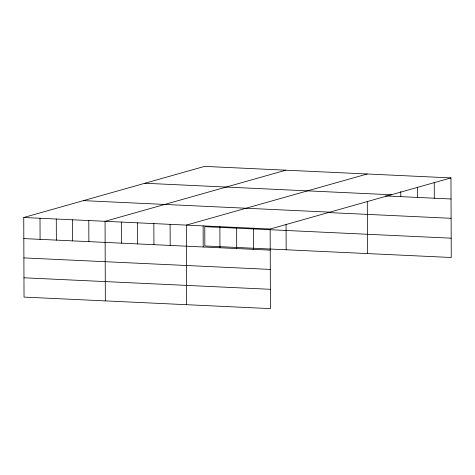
<?xml version="1.0" encoding="UTF-8"?>
<svg xmlns="http://www.w3.org/2000/svg" width="475" height="475" viewBox="0 0 475 475"><rect width="100%" height="100%" fill="white"/><g stroke="black" fill="none" stroke-linecap="round" stroke-linejoin="round"><path stroke-width="0.71" d="M450.971 177.905L270.15 229.027L270.429 308.613L24.029 297.095L23.75 217.502L204.571 166.387L450.971 177.905L451.25 257.498L204.85 245.973L204.784 226.67L451.185 238.189M285.885 170.187L105.064 221.308L105.337 300.895M367.199 173.987L186.372 225.108L186.651 304.701M144.905 183.255L391.299 194.774M385.48 195.932L451.048 198.995M83.422 200.634L329.822 212.159M328.16 212.551L451.113 218.298M23.75 217.502L270.15 229.027M23.821 238.592L270.222 250.117M23.893 257.901L270.287 269.42M23.958 277.792L270.358 289.311M434.233 182.216L434.293 198.212M417.501 187.251L417.537 197.428M400.763 191.556L400.781 196.644M367.294 201.513L367.472 253.579M286.075 224.58L286.164 249.773M253.395 228.243L253.466 249.333M236.639 227.46L236.71 248.55M219.883 226.676L219.955 247.766M203.128 225.892L203.199 246.982M170.109 224.348L170.187 245.438M153.847 223.588L153.924 244.678M137.584 222.828L137.661 243.918M121.321 222.068L121.398 243.158M88.801 220.548L88.873 241.638M72.538 219.788L72.61 240.878M56.276 219.028L56.347 240.118M40.013 218.263L40.084 239.358"/></g></svg>
